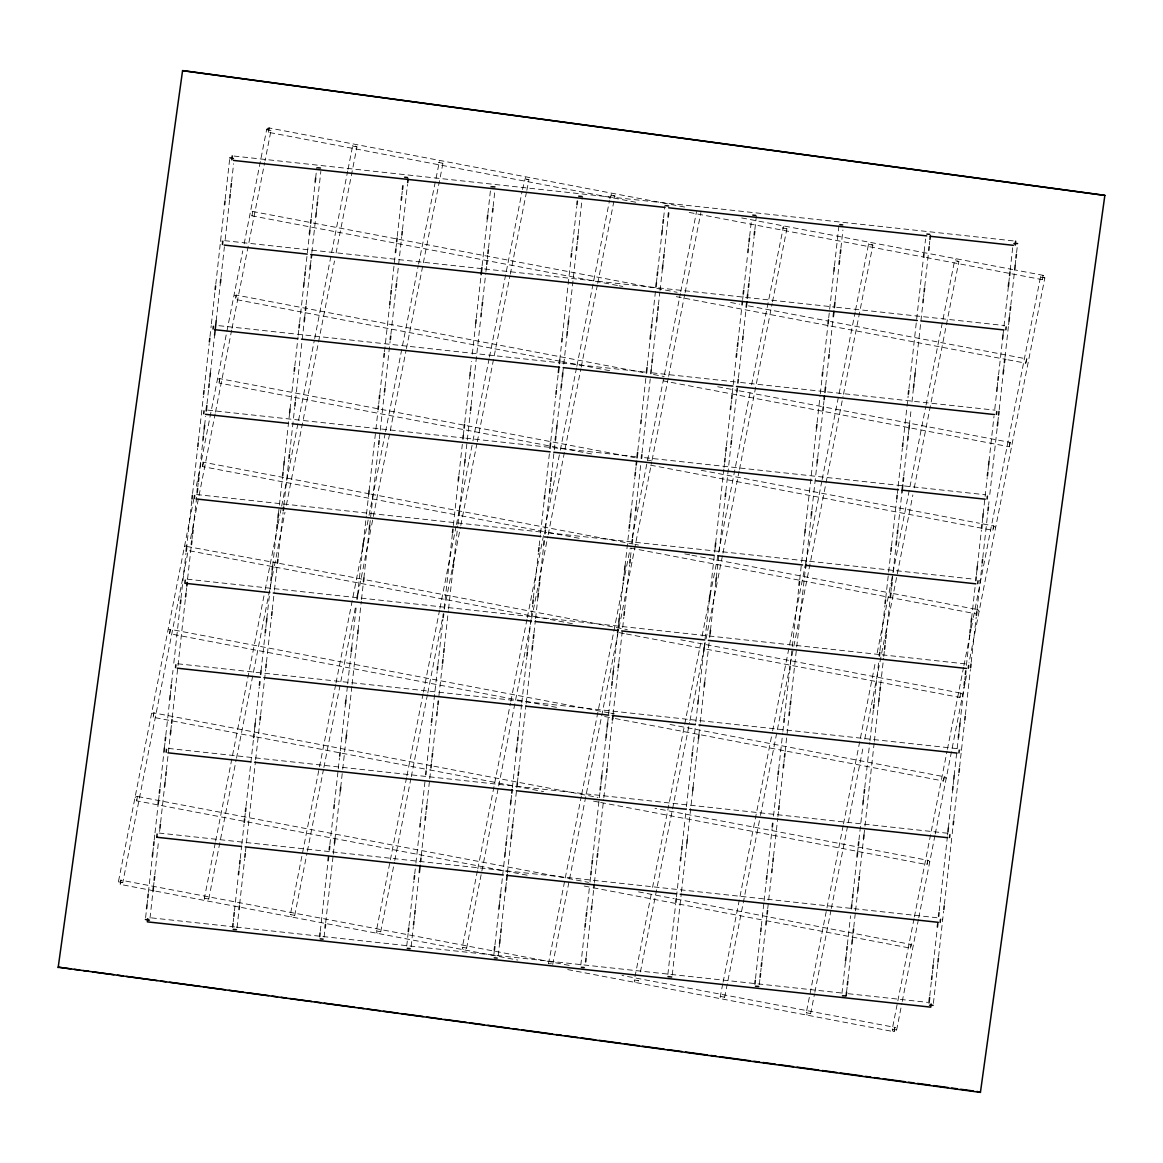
<?xml version="1.0" encoding="UTF-8"?>
<svg xmlns="http://www.w3.org/2000/svg" width="1163" height="1163" viewBox="0 0 1163 1163"><rect width="100%" height="100%" fill="white"/><g stroke="black" fill="none" stroke-linecap="round" stroke-linejoin="round"><path stroke-width="0.75" stroke-dasharray="5 3.75" d="M145.608 917.636L146.596 908.608M147.003 905.003L147.803 897.778M148.399 892.37L152.397 856.273M152.804 852.668L153.603 845.443M154.199 840.02L154.795 834.612M154.999 832.81L158.197 803.938M158.604 800.318L159.404 793.108M160 787.685L163.998 751.589M164.405 747.983L165.204 740.758M165.8 735.35L169.798 699.254M170.205 695.648L171.005 688.423M171.601 683.001L172.996 670.368M173.796 663.157L180.192 605.4M180.992 598.175L185.993 553.065M191.793 500.715L186.676 546.61M192.593 493.505L197.594 448.38M198.393 441.155L203.394 396.045M204.194 388.82L209.195 343.696M209.994 336.485L211.201 325.655M211.39 323.852L214.995 291.361M215.795 284.135L224.386 206.534M225.186 199.309L229.794 157.805M150.012 918.116L153.007 891.047M153.414 887.427L154.214 880.217M154.81 874.794L158.619 840.515M159.607 831.487L160.014 827.867M160.61 822.459L164.608 786.362M165.015 782.757L165.815 775.532M166.411 770.124L170.409 734.027M170.816 730.408L171.615 723.197M172.211 717.775L177.808 667.242M178.012 665.44L185.615 596.852M186.211 591.444L186.603 587.838M187.606 578.811L191.415 544.517M192.011 539.109L192.404 535.489M193.203 528.278L197.216 492.182M197.812 486.759L198.204 483.154M199.004 475.929L203.002 439.832M203.612 434.424L204.208 429.002M204.615 425.396L205.604 416.369M207.014 403.735L208.802 387.497M209.413 382.075L210.009 376.667M210.401 373.061L214.603 335.162M216.202 320.712L220.403 282.813M221.014 277.405L224.401 246.716M225.2 239.505L229.605 199.789M230.405 192.578L230.812 188.958M231.611 181.748L233.603 163.692M233.24 921.692L233.647 918.087M234.446 910.862L238.241 876.582M239.04 869.357L239.447 865.752M240.247 858.527L241.642 845.894M241.846 844.091L244.041 824.233M244.841 817.022L245.248 813.402M246.047 806.192L253.636 737.604M254.246 732.196L254.842 726.773M255.249 723.168L259.247 687.071M261.035 670.818L265.048 634.722M265.847 627.511L266.443 622.089M266.836 618.483L269.845 591.415M270.034 589.612L270.834 582.387M271.648 575.162L272.244 569.754M272.636 566.148L276.634 530.052M277.434 522.827L278.044 517.419M278.437 513.799L282.435 477.702M283.234 470.492L283.845 465.069M284.237 461.464L289.645 412.734M290.038 409.129L294.035 373.032M294.835 365.807L298.033 336.936M298.237 335.133L299.036 327.908M299.632 322.5L303.63 286.403M304.037 282.783L304.837 275.573M305.433 270.15L309.431 234.054M309.838 230.448L310.637 223.223M311.233 217.815L315.231 181.719M315.638 178.113L316.83 167.283M237.063 927.594L238.851 911.341M239.651 904.131L244.652 859.006M245.451 851.781L255.453 761.547M255.656 759.744L259.858 721.845M260.657 714.62L265.658 669.495M266.458 662.285L271.459 617.16M272.258 609.935L274.25 591.894M274.453 590.092L277.259 564.825M278.059 557.6L283.06 512.476M283.859 505.265L288.846 460.141M289.66 452.916L294.646 407.806M295.446 400.581L304.255 321.162M304.648 317.557L305.447 310.347M306.058 304.924L310.056 268.827M310.448 265.222L311.248 257.997M311.844 252.589L315.856 216.492M316.249 212.873L317.048 205.662M317.644 200.24L320.843 171.368M320.29 931.17L327.893 862.583M329.885 844.542L333.694 810.248M334.493 803.022L338.084 770.546M338.288 768.743L339.48 757.913M340.279 750.687L345.484 703.76M345.891 700.155L347.49 685.719M347.679 683.917L351.284 651.425M351.691 647.82L356.489 604.498M357.477 595.471L362.885 546.741M363.278 543.136L366.287 516.067M366.49 514.25L368.686 494.406M369.078 490.786L375.678 431.24M375.882 429.423L377.888 411.382M378.687 404.157L379.08 400.552M379.879 393.327L383.688 359.047M384.488 351.822L389.474 306.698M390.274 299.487L390.681 295.867M391.48 288.657L395.275 254.363M396.074 247.138L396.481 243.532M397.281 236.307L401.075 202.013M401.875 194.803L402.282 191.197M324.099 937.073L324.899 929.848M325.698 922.622L333.098 855.852M333.301 854.049L334.508 843.219M334.9 839.599L340.294 790.869M340.701 787.264L342.504 771.025M342.707 769.223L346.094 738.534M346.501 734.929L351.895 686.199M352.098 684.396L357.695 633.85M358.102 630.244L361.3 601.373M361.504 599.57L363.496 581.515M363.903 577.909L369.296 529.18M369.703 525.56L378.498 446.156M379.298 438.931L384.299 393.806M385.098 386.596L390.099 341.471M390.899 334.246L395.9 289.136M396.699 281.911L401.7 236.787M402.5 229.576L407.486 184.452M406.73 946.057L408.126 933.424M408.925 926.213L413.926 881.089M414.726 873.864L415.729 864.85M415.932 863.033L419.727 828.754M420.526 821.529L425.135 780.01M426.327 769.194L431.328 724.069M432.127 716.844L437.128 671.72M437.928 664.509L442.929 619.385M444.135 608.554L452.523 532.756M453.323 525.531L458.324 480.421M458.92 474.998L462.322 444.324M463.325 435.296L464.124 428.071M464.72 422.663L469.925 375.736M470.521 370.314L471.524 361.3M472.323 354.075L475.725 323.401M476.321 317.979L480.93 276.474M482.122 265.644L487.326 218.717M487.922 213.294L490.917 186.225M411.15 946.537L413.345 926.693M414.144 919.468L414.551 915.863M415.351 908.637L419.145 874.343M421.151 856.302L424.946 822.008M425.745 814.783L426.138 811.178M426.937 803.953L429.54 780.504M429.743 778.687L430.746 769.673M431.546 762.448L431.938 758.843M432.738 751.618L436.547 717.324M437.346 710.113L437.739 706.493M438.945 695.663L442.347 664.989M443.147 657.764L443.539 654.158M444.339 646.933L448.337 610.837M448.54 609.034L453.134 567.529M453.744 562.107L457.742 526.01M457.946 524.208L458.934 515.194M459.545 509.772L464.735 462.845M465.345 457.437L470.346 412.313M471.146 405.087L480.741 318.458M481.54 311.248L481.933 307.628M482.732 300.417L485.741 273.334M485.93 271.531L486.541 266.123M487.341 258.898L487.733 255.293M488.533 248.068L492.342 213.774M493.141 206.563L494.74 192.128M493.781 955.535L494.377 950.127M494.973 944.705L498.971 908.608M499.378 905.003L500.177 897.778M500.773 892.37L504.771 856.273M505.178 852.668L505.978 845.443M506.574 840.02L510.572 803.924M510.979 800.318L511.778 793.108M512.374 787.685L516.372 751.589M516.779 747.983L517.579 740.758M518.175 735.35L521.576 704.662M521.78 702.859L526.766 657.735M527.566 650.524L532.567 605.4M533.366 598.175L538.367 553.065M539.167 545.84L540.373 535.009M540.577 533.206L544.168 500.715M544.967 493.505L549.372 453.788M550.768 441.155L555.769 396.045M556.568 388.82L558.167 374.384M559.766 359.949L561.569 343.696M562.369 336.485L570.96 258.869M571.774 251.659L576.761 206.534M498.186 956.015L499.596 943.382M499.988 939.777L500.788 932.552M501.384 927.144L505.382 891.047M505.789 887.427L506.588 880.217M507.388 872.991L511.182 838.697M511.589 835.092L512.389 827.867M512.985 822.459L516.983 786.362M517.39 782.757L518.189 775.532M518.785 770.124L525.981 705.141M526.185 703.339L532.189 649.201M532.785 643.779L533.192 640.173M533.991 632.948L535.387 620.315M535.591 618.512L537.989 596.852M538.585 591.444L538.978 587.838M539.792 580.613L543.79 544.517M545.578 528.278L549.59 492.182M550.186 486.759L550.579 483.154M551.378 475.929L555.376 439.832M555.987 434.424L556.583 429.002M556.99 425.396L561.177 387.497M561.787 382.075L562.383 376.667M562.776 373.061L563.575 365.836M563.779 364.034L566.977 335.162M567.588 329.74L568.184 324.332M568.576 320.712L576.179 252.138M576.979 244.913L577.386 241.308M578.185 234.083L582.387 196.184M580.817 965.014L584.815 928.917M585.614 921.692L586.021 918.087M586.821 910.862L589.815 883.793M590.019 881.99L590.615 876.568M591.415 869.357L591.822 865.752M592.621 858.527L600.224 789.939M600.82 784.531L601.416 779.108M601.823 775.503L606.01 737.604M606.621 732.196L607.217 726.773M607.624 723.168L611.622 687.071M612.421 679.846L613.017 674.438M613.41 670.818L617.422 634.722M618.222 627.511L618.818 622.089M619.21 618.483L623.208 582.387M624.022 575.162L624.618 569.754M625.011 566.148L629.009 530.052M629.808 522.827L630.419 517.419M630.811 513.799L634.809 477.702M635.609 470.492L636.016 466.872M637.818 450.633L640.609 425.367M641.409 418.142L646.017 376.638M647.21 365.807L650.219 338.738M650.611 335.133L651.411 327.908M652.007 322.485L656.005 286.389M656.412 282.783L657.211 275.573M657.807 270.15L661.805 234.054M662.212 230.448L663.012 223.223M663.608 217.815L665.003 205.182M586.239 956.466L591.226 911.341M592.04 904.131L593.639 889.695M594.438 882.47L597.026 859.006M597.826 851.781L603.626 799.446M603.83 797.644L606.432 774.18M607.231 766.955L612.232 721.845M613.032 714.62L618.033 669.495M618.832 662.285L623.833 617.16M624.633 609.935L629.634 564.825M630.433 557.6L631.422 548.573M632.628 537.742L635.434 512.476M636.234 505.265L640.828 463.746M642.034 452.916L650.233 378.92M651.222 369.892L652.021 362.682M652.632 357.259L656.63 321.162M657.022 317.557L657.822 310.332M658.432 304.924L659.828 292.291M660.032 290.488L662.43 268.827M662.823 265.222L663.622 257.997M664.218 252.589L668.231 216.492M667.867 974.492L675.659 904.102M676.459 896.877L680.268 862.583M681.067 855.372L681.46 851.752M682.259 844.542L686.257 808.445M686.461 806.642L691.854 757.913M692.654 750.687L695.663 723.619M695.867 721.816L697.858 703.76M698.265 700.155L703.659 651.425M704.066 647.806L709.459 599.076M709.866 595.471L714.46 553.966M714.664 552.163L715.26 546.741M715.652 543.136L723.851 469.14M724.055 467.337L724.462 463.717M725.261 456.507L725.654 452.887M726.453 445.676L730.262 411.382M731.062 404.157L731.454 400.552M732.254 393.327L736.063 359.047M736.862 351.822L737.255 348.217M738.054 340.992L741.849 306.698M742.648 299.487L743.055 295.867M743.855 288.657L747.649 254.363M748.449 247.138L748.856 243.532M749.655 236.307L751.458 220.069M672.272 974.972L681.271 893.751M681.474 891.948L686.882 843.219M687.275 839.599L692.668 790.869M693.075 787.264L698.469 738.534M698.876 734.929L700.068 724.098M700.271 722.296L704.269 686.199M704.676 682.579L709.474 639.272M709.677 637.469L710.07 633.85M710.477 630.244L715.87 581.515M716.277 577.909L725.072 498.491M725.872 491.28L730.873 446.156M731.672 438.931L736.673 393.806M738.476 377.568L742.474 341.471M743.273 334.246L746.065 308.98M747.664 294.544L748.274 289.136M749.074 281.911L754.075 236.787M754.874 229.576L756.473 215.14M755.514 978.548L760.5 933.424M761.3 926.213L763.902 902.75M764.106 900.947L766.301 881.089M767.1 873.864L772.101 828.754M773.511 816.106L777.902 776.404M778.701 769.194L782.699 733.097M782.903 731.28L783.702 724.069M784.502 716.844L789.503 671.72M790.302 664.509L792.105 648.271M792.308 646.454L799.097 585.091M799.708 579.683L804.898 532.756M805.508 527.333L816.499 428.071M817.095 422.663L820.104 395.594M820.293 393.777L822.299 375.736M822.895 370.314L828.1 323.401M828.696 317.979L833.9 271.052M834.496 265.644L839.105 224.125M759.323 984.436L759.919 979.028M760.718 971.803L761.125 968.198M761.925 960.987L765.719 926.693M766.519 919.468L766.926 915.863M767.725 908.637L771.52 874.343M772.319 867.133L772.726 863.513M773.526 856.302L777.713 818.403M777.916 816.6L778.512 811.178M779.312 803.953L783.121 769.673M783.92 762.448L784.313 758.843M785.112 751.618L788.921 717.324M789.721 710.113L790.113 706.493M790.913 699.283L796.51 648.75M796.713 646.933L805.523 567.529M806.119 562.107L811.309 515.18M811.919 509.772L817.109 462.845M817.72 457.437L822.721 412.313M823.52 405.087L823.913 401.482M825.715 385.244L828.507 359.978M829.306 352.752L833.115 318.458M835.107 300.417L838.916 266.123M839.715 258.898L840.108 255.293M840.907 248.068L842.913 230.027M841.954 993.435L845.545 960.943M845.952 957.338L846.751 950.127M847.347 944.705L850.546 915.833M851.752 905.003L852.552 897.778M853.148 892.37L857.146 856.273M857.553 852.653L858.352 845.443M858.948 840.02L862.946 803.924M863.353 800.318L864.153 793.108M864.749 787.685L869.75 742.561M869.953 740.758L873.34 710.084M874.154 702.859L878.748 661.354M879.94 650.524L884.941 605.4M885.741 598.175L890.742 553.065M891.541 545.84L896.542 500.715M897.342 493.505L897.938 488.082M898.141 486.279L902.343 448.38M903.142 441.155L908.143 396.045M908.943 388.82L923.349 258.869M924.149 251.659L925.544 239.026M846.562 992.112L847.362 984.887M847.958 979.479L851.97 943.382M852.363 939.777L853.162 932.552M853.758 927.144L855.357 912.693M855.561 910.891L857.756 891.047M858.163 887.427L858.963 880.217M859.559 874.794L863.557 838.697M863.964 835.092L864.763 827.867M864.967 826.064L874.154 743.041M874.358 741.238L878.763 701.536M879.359 696.114L879.766 692.508M880.565 685.298L883.56 658.214M883.764 656.412L884.563 649.201M885.159 643.779L885.566 640.173M886.366 632.948L890.364 596.852M890.96 591.444L891.352 587.838M892.166 580.613L896.164 544.517M896.76 539.094L897.153 535.489M897.952 528.278L901.965 492.182M903.753 475.929L907.751 439.832M908.361 434.424L908.957 429.002M909.364 425.396L911.152 409.158M911.952 401.933L913.551 387.497M914.162 382.075L914.758 376.667M915.15 373.061L922.753 304.473M923.553 297.248L923.96 293.643M924.759 286.418L928.554 252.138M929.353 244.913L929.76 241.308M929.789 995.688L931.389 981.252M932.188 974.042L932.595 970.422M933.395 963.211L937.189 928.917M939.195 910.862L947.394 836.866M947.598 835.063L947.99 831.458M948.397 827.838L952.599 789.939M953.195 784.531L953.791 779.108M954.198 775.503L956.989 750.237M957.193 748.434L958.385 737.604M958.995 732.181L959.591 726.773M959.998 723.168L963.996 687.071M964.796 679.846L965.188 676.241M966.395 665.41L969.797 634.722M970.596 627.511L971.192 622.089M971.585 618.483L975.19 585.992M976.397 575.162L976.993 569.754M977.385 566.148L981.383 530.052M982.183 522.827L982.793 517.419M983.186 513.799L987.183 477.702M987.983 470.492L988.594 465.069M988.986 461.464L993.987 416.339M994.787 409.129L996.793 391.073M997.185 387.468L997.985 380.243M998.581 374.835L1002.593 338.738M1002.986 335.133L1003.785 327.908M1003.989 326.105L1008.379 286.389M1008.786 282.783L1009.586 275.573M1010.182 270.15L1012.784 246.687M933.409 1003.393L937.814 963.691M938.614 956.466L943.6 911.341M944.414 904.131L952.003 835.543M952.206 833.74L953.006 826.515M953.805 819.304L958.806 774.18M959.606 766.955L964.607 721.845M965.406 714.62L970.407 669.495M971.207 662.285L976.208 617.16M977.007 609.935L982.008 564.825M982.808 557.6L987.809 512.476M988.608 505.265L989.001 501.646M989.8 494.435L997.403 425.847M997.796 422.242L998.595 415.017M999.206 409.609L1003.204 373.512M1003.596 369.892L1004.396 362.682M1005.006 357.259L1008.394 326.585M1008.597 324.782L1009.004 321.162M1009.397 317.557L1010.196 310.332M1010.807 304.924L1014.805 268.827M1015.197 265.222L1015.997 257.997M1016.593 252.589L1017.203 247.167M527.144 875.187L136.638 800.842L136.914 799.068L137.467 796.481L588.58 882.368M254.741 736.615L153.109 717.266L153.938 712.919L432.098 765.865M556.51 707.366L169.58 633.704L170.089 630.709L170.409 629.343L609.049 712.861M170.409 629.343L169.624 633.588M617.451 285.458L251.92 215.809L252.749 211.506L311.597 222.714M635.71 202.231L268.391 132.306L268.537 129.558L269.205 127.974L688.234 207.741M600.66 802.47L926.969 864.603L927.522 862.016L927.798 860.3L654.987 808.3M615.358 718.574L943.44 781.027L943.993 778.44L944.269 776.739L667.882 724.055M706.711 649.259L959.911 697.466L960.725 693.104L680.791 639.81M960.725 693.104L959.911 697.466M893.402 593.581L977.196 609.543L977.036 610.72M650.495 465.156L992.853 530.328L993.667 525.967L981.194 523.597M154.068 890.829L120.182 884.389L120.952 880.173L572.123 965.93M269.205 127.974L268.391 132.306M186.792 546.45L277.812 563.096M187.737 552.934L122.769 882.644L120.24 882.673L118.408 881.816L194.265 496.848M196.373 486.163L197.783 479.025M198.132 477.252L242.747 250.903M244.143 243.779L266.632 129.704L267.941 129.486L270.994 130.547L265.019 160.843M137.03 798.458L137.467 796.481M153.501 714.882L153.938 712.919M202.914 464.182L203.336 462.22L369.165 493.781M219.385 380.621L219.807 378.644L635.274 457.742M137.074 798.865L136.638 800.842M153.545 715.303L153.153 717.149M202.958 464.604L202.522 466.567L459.283 515.456M219.414 381.042L218.993 383.005L593.435 454.297M190.558 538.673L191.953 531.549M192.302 529.761L215.14 413.912M215.489 412.138L231.655 330.147M232.004 328.373L264.67 162.616M215.271 842.928L204.383 898.185A2.224 2.152 4.3 0 0 205.342 900.395M215.635 841.154L264.801 591.633M265.149 589.859L277.797 525.691M278.146 523.917L279.905 515.005M280.254 513.217L281.315 507.868M281.664 506.094L314.33 340.337M314.679 338.564L347.693 171.034M348.042 169.246L352.607 146.073L355.733 146.189L356.968 146.916L335.903 253.839M208.744 899.014L204.383 898.185L208.744 899.014L236.147 759.991M236.496 758.218L271.968 578.215M272.316 576.426L274.075 567.515M274.424 565.741L284.964 512.272M286.374 505.135L334.493 260.977M335.685 684.644L290.372 914.554A2.224 2.152 4.3 0 0 291.332 916.764M336.034 682.855L363.438 543.848M363.786 542.06L368.7 517.113M369.049 515.325L385.2 433.348M385.564 431.56L418.229 265.818M418.578 264.03L439.527 161.076M294.733 915.383L290.372 914.554L294.733 915.383L307.032 853.002M307.381 851.229L323.532 769.237M323.881 767.449L355.849 605.269M357.957 594.584L371.302 526.854M371.651 525.065L406.076 350.412M406.425 348.624L442.958 163.285L438.596 162.442L442.958 163.285M406.57 777.654L376.361 930.923A2.224 2.152 4.3 0 0 377.321 933.133M406.919 775.866L423.07 693.889M423.419 692.101L439.585 610.124M439.934 608.336L456.085 526.359M456.434 524.571L458.905 512.098M459.254 510.31L472.6 442.594M472.948 440.806L489.1 358.829M489.463 357.041L522.114 191.299M522.478 189.511L525.516 177.445M380.723 931.752L376.361 930.923L380.723 931.752L394.417 862.248M394.766 860.46L410.917 778.483M411.28 776.695L427.432 694.718M427.78 692.93L442.187 619.864M444.295 609.165L453.076 564.607M453.425 562.834L460.446 527.188M460.795 525.4L476.961 443.423M477.31 441.635L509.976 275.893M510.324 274.105L526.476 192.128M526.839 190.339L528.932 179.654L524.586 178.811L528.932 179.654M477.441 870.651L462.336 947.293A2.224 2.152 4.3 0 0 463.296 949.502M477.789 868.877L510.455 703.121M510.819 701.347L526.97 619.356M527.319 617.582L543.484 535.591M544.88 528.467L559.985 451.826M560.333 450.052L576.499 368.06M576.848 366.287L609.514 200.53M609.863 198.757L611.491 193.814M466.697 948.121L462.336 947.293L466.596 948.252L498.316 787.714M498.665 785.941L531.331 620.184M531.68 618.411L537.655 588.115M539.051 580.977L547.831 536.419M548.195 534.646L580.86 368.889M581.209 367.115L597.36 285.124M597.709 283.35L614.922 196.024L610.56 195.18L614.922 196.024M548.398 963.822L581.34 796.132M581.689 794.344L623.484 582.256M624.894 575.133L626.305 568.009M626.653 566.221L630.172 548.398M632.265 537.713L680.384 293.541M680.748 291.753L696.55 211.55M552.687 964.49L569.201 880.725M569.55 878.937L618.716 629.43M619.065 627.642L620.475 620.519M620.824 618.731L651.731 461.9M652.08 460.112L668.245 378.135M668.594 376.347L684.745 294.37M685.109 292.582L700.911 212.393M651.164 894.478L634.315 980.031A2.224 2.152 4.3 0 0 635.274 982.241M652.574 887.354L700.693 643.183M702.103 636.059L709.823 596.852M710.171 595.063L750.222 391.887M751.618 384.764L783.469 226.552M640.42 971.948L689.601 722.441M689.95 720.653L704.008 649.361M704.356 647.587L717.702 579.857M718.051 578.069L722.616 554.911M722.964 553.123L739.13 471.146M739.479 469.358L772.145 303.616M772.494 301.828L786.886 228.762L782.539 227.933L786.886 228.762M722.746 983.927L720.29 996.4A2.224 2.152 4.3 0 0 721.249 998.61M723.11 982.139L772.276 732.632M772.625 730.844L805.29 565.102M805.639 563.314L821.805 481.337M822.154 479.549L855.168 312.018M855.517 310.245L868.514 244.303L871.043 244.259L872.875 245.131L843.379 394.839M724.651 997.229L720.29 996.4L724.651 997.229L760.122 817.226M760.486 815.437L788.936 671.08M790.331 663.957L793.5 647.907M793.849 646.134L843.015 396.612M843.16 825.628L806.279 1012.769A2.224 2.152 4.3 0 0 807.238 1014.979M843.509 823.855L875.477 661.674M877.222 652.763L888.823 593.944M889.172 592.156L890.931 583.245M891.28 581.471L892.69 574.333M893.039 572.559L925.704 406.803M926.053 405.029L954.605 260.541A2.224 2.152 4.3 0 1 956.233 258.971M810.64 1013.598L806.279 1012.769L810.64 1013.598L814.507 993.987M814.856 992.213L831.007 910.222M831.356 908.448L863.324 746.268M864.734 739.13L882.993 646.454M883.342 644.68L885.101 635.768M885.45 633.98L912.853 494.973M914.249 487.835L958.864 261.501L954.605 260.541L958.864 261.501M914.045 918.639L892.268 1029.139A2.224 2.152 4.3 0 0 893.228 1031.348M914.394 916.851L947.06 751.109M947.409 749.321L963.56 667.344M963.909 665.556L970.945 629.924M971.294 628.136L973.053 619.225M973.402 617.437L1040.492 277.041L1043.007 276.998L1044.839 277.87L968.983 662.823M927.405 862.626L926.969 864.603M927.362 862.205L927.798 860.242A2.224 2.152 4.3 0 1 929.557 861.987M943.876 779.065L943.44 781.027M943.833 778.643L944.269 776.68A2.224 2.152 4.3 0 1 946.028 778.425M993.275 528.365L992.882 530.212M993.231 527.944L993.667 525.967M1009.746 444.789L1009.31 446.766L663.404 380.912M1009.702 444.368L1010.138 442.405L826.486 407.443M896.629 1029.967L892.268 1029.139L896.629 1029.967L901.892 1003.233M902.241 1001.459L918.407 919.468M918.755 917.694L934.907 835.703M935.256 833.929L965.116 682.434M965.464 680.646L966.526 675.296M976.993 610.371L977.196 609.543M120.182 884.389L120.996 880.115L119.338 880.435M567.733 969.593L894.042 1031.712L894.245 1030.84L894.856 1027.38L622.045 975.437M251.92 215.867L252.749 211.579L251.092 211.899M559.985 361.213L235.464 299.443L236.278 295.082L644.607 372.814M1011.941 273.857L1042.252 279.629L1042.935 278.015L1043.08 275.326L1014.543 269.86M1007.958 359.803L1025.781 363.19L1026.609 358.902L830.469 321.497M766.068 920.674L910.498 948.165L911.24 944.487L675.95 898.999M270.994 130.547L266.632 129.704M356.968 146.916L352.607 146.073A2.224 2.152 4.3 0 1 354.337 144.372M118.408 881.816L122.769 882.644M872.875 245.131L868.514 244.303A2.224 2.152 4.3 0 1 870.244 242.587M1044.839 277.87L1040.565 277.201A2.224 2.152 4.3 0 1 1042.222 275.34M548.325 963.662L551.451 963.778M234.621 295.46L236.293 295.14L235.464 299.443M218.15 379.036L219.822 378.702L218.993 383.005M168.751 629.735L170.409 629.401M152.28 713.297L153.938 712.977M234.039 156.06L1013.816 240.945M224.663 240.668L482.79 268.755M484.593 268.958L834.772 307.076M836.575 307.265L1004.454 325.538M218.906 325.684L560.057 362.812M561.86 363.016L644.898 372.058M652.109 372.843L738.752 382.264M740.555 382.467L995.077 410.176M207.712 410.117L464.037 438.015M465.84 438.204L635.521 456.681M644.535 457.655L902.662 485.756M904.465 485.96L985.701 494.798M196.532 494.537L546.712 532.654M548.514 532.858L974.521 579.232M187.156 579.174L880.304 654.624M882.106 654.813L966.947 664.058M177.779 663.797L957.571 748.681M168.402 748.42L948.194 833.304M159.026 833.042L330.51 851.709M332.313 851.912L852.174 908.492M853.976 908.696L937 917.738M151.452 917.869L234.49 926.911M236.293 927.1L321.133 936.346M322.936 936.535L756.154 983.694M757.956 983.883L840.994 992.926M848.205 993.711L927.623 1002.361M741.718 217.932L1012.755 269.525M689.208 212.422L924.57 257.227M926.359 257.561L1010.153 273.523M313.37 223.049L397.179 239.011M398.967 239.345L677.128 292.306M730.611 302.482L739.537 304.183M748.449 305.884L828.681 321.162M619.239 285.793L622.801 286.476M676.299 296.667L1006.169 359.454M653.519 374.515L664.218 376.55M717.716 386.741L737.327 390.463M739.116 390.812L824.698 407.108M561.758 361.562L609.906 370.721M647.747 460.112L651.324 460.795M701.245 470.303L979.406 523.263M370.953 494.13L633.065 544.022M634.853 544.357L638.414 545.04M684.774 553.864L690.124 554.882M691.912 555.231L891.614 593.246M461.071 515.791L546.654 532.087M548.442 532.421L580.526 538.542M630.462 548.035L976.382 613.89M279.6 563.43L365.182 579.726M366.97 580.061L627.293 629.634M189.613 550.811L273.421 566.774M275.209 567.108L572.981 623.804M619.341 632.628L624.691 633.646M626.464 633.98L704.923 648.925M610.822 713.195L614.398 713.878M604.658 716.539L613.57 718.225M433.872 766.213L597.927 797.44M256.529 736.964L340.337 752.912M342.111 753.261L427.708 769.543M429.496 769.891L543.601 791.61M593.537 801.118L598.887 802.136M638.516 891.876L674.177 898.665M584.189 886.046L591.327 887.398M593.115 887.747L764.295 920.326M155.842 891.178L239.651 907.125M241.439 907.46L517.811 960.086M894.042 1031.712L894.856 1027.438A2.224 2.152 4.3 0 1 896.615 1029.124M1042.252 279.629L1043.066 275.297A2.224 2.152 4.3 0 1 1044.839 277.027M1025.781 363.19L1026.609 358.902A2.224 2.152 4.3 0 1 1028.368 360.588M1009.31 446.766L1010.138 442.463A2.224 2.152 4.3 0 1 1011.897 444.15M910.498 948.165L911.327 943.862A2.224 2.152 4.3 0 1 913.086 945.563M202.522 466.567L203.351 462.278A2.224 2.152 4.3 0 0 201.083 463.194M186.88 545.781L186.88 545.84A2.224 2.152 4.3 0 0 184.612 546.77M942.103 918.988A2.224 2.152 4.3 0 1 942.51 919.729M960.856 749.728A2.224 2.152 4.3 0 1 961.263 750.484M979.609 580.482A2.224 2.152 4.3 0 1 980.016 581.224M220.679 241.628A2.224 2.152 4.3 0 1 221.232 240.988M266.952 128.933A2.224 2.152 4.3 0 1 269.22 128.003M135.199 797.469A2.224 2.152 4.3 0 1 137.467 796.539M960.74 693.163A2.224 2.152 4.3 0 1 962.499 694.863M977.211 609.601A2.224 2.152 4.3 0 1 978.97 611.287M993.682 526.025A2.224 2.152 4.3 0 1 995.426 527.726M634.417 979.9L638.676 980.86L634.417 979.9"/><path stroke-width="1.5" d="M58.15 967.616L182.576 70.623L1104.85 195.384L980.424 1092.377L58.179 967.18L70.769 968.881M182.576 70.623L1104.85 195.384M980.424 1092.377L976.862 1091.446M232.237 155.9L231.815 159.84M1015.633 241.177L1015.212 245.117M222.802 241.148L222.438 244.463M147.73 918.668L147.367 921.866L930.763 1007.143L931.127 1003.945M157.107 834.045L156.801 836.851M166.483 749.408L166.178 752.228M175.86 664.785L175.555 667.591M185.237 580.163L184.888 583.259L269.714 592.607M194.614 495.54L194.308 498.346M203.99 410.902L203.685 413.723M213.367 326.28L213.062 329.085M940.504 919.322L940.155 922.419M949.88 834.685L949.575 837.505M959.257 750.062L958.952 752.868M968.634 665.44L968.328 668.245M978.01 580.817L977.705 583.622M987.387 496.179L987.082 499M996.764 411.557L996.458 414.362M1006.14 326.934L1005.835 329.74M146.596 908.608L147.003 905.003M147.803 897.778L148.195 894.173M152.397 856.273L152.804 852.668M153.603 845.443L153.996 841.838M158.197 803.938L158.604 800.318M159.404 793.108L159.796 789.488M163.998 751.589L164.405 747.983M165.204 740.758L165.597 737.153M169.798 699.254L170.205 695.648M171.005 688.423L171.397 684.818M180.396 603.597L180.803 599.992M186.196 551.262L186.603 547.642M191.997 498.912L192.389 495.307M197.797 446.577L198.19 442.972M203.598 394.228L203.99 390.623M209.398 341.893L209.791 338.288M215.199 289.558L215.591 285.938M224.59 204.732L224.997 201.112M153.007 891.047L153.414 887.427M154.214 880.217L154.621 876.611M160.014 827.867L160.407 824.262M164.608 786.362L165.015 782.757M165.815 775.532L166.207 771.927M170.409 734.027L170.816 730.408M171.615 723.197L172.008 719.592M185.615 596.852L186.007 593.246M186.807 586.021L187.214 582.416M191.415 544.517L191.808 540.911M192.607 533.686L193.014 530.081M197.216 492.182L197.608 488.562M198.408 481.351L198.815 477.731M203.002 439.832L203.409 436.227M204.208 429.002L204.615 425.396M206.214 410.961L206.81 405.538M208.802 387.497L209.209 383.892M210.009 376.667L210.401 373.061M214.603 335.162L216.202 320.712M220.403 282.813L220.81 279.207M229.809 197.986L230.201 194.381M231.001 187.156L231.408 183.55M232.644 927.115L233.051 923.495M233.85 916.284L234.243 912.679M238.444 874.765L238.851 871.16M239.651 863.935L240.043 860.329M244.245 822.43L244.637 818.825M245.437 811.6L245.844 807.994M253.636 737.604L254.043 733.998M254.842 726.773L255.249 723.168M259.436 685.269L259.843 681.649M260.643 674.438L261.035 670.818M265.237 632.919L265.644 629.314M266.443 622.089L266.836 618.483M271.037 580.584L271.444 576.979M272.244 569.754L272.636 566.148M276.838 528.249L277.245 524.629M278.044 517.419L278.437 513.799M282.638 475.9L283.045 472.294M283.845 465.069L284.237 461.464M289.645 412.734L290.038 409.129M294.239 371.23L294.632 367.61M299.036 327.908L299.443 324.303M303.63 286.403L304.037 282.783M304.837 275.573L305.244 271.953M309.431 234.054L309.838 230.448M310.637 223.223L311.03 219.618M315.231 181.719L315.638 178.113M239.055 909.539L239.462 905.933M244.855 857.204L245.262 853.598M260.061 720.042L260.454 716.423M265.862 667.693L266.254 664.088M271.648 615.358L272.055 611.753M277.448 563.008L277.855 559.403M283.249 510.673L283.656 507.068M289.049 458.338L289.456 454.733M294.85 405.989L295.257 402.383M304.255 321.162L304.648 317.557M305.447 310.347L305.854 306.727M310.056 268.827L310.448 265.222M311.248 257.997L311.655 254.392M315.856 216.492L316.249 212.873M317.048 205.662L317.455 202.057M319.694 936.593L320.087 932.973M328.082 860.78L328.489 857.175M329.289 849.949L329.681 846.344M333.883 808.445L334.29 804.84M339.683 756.11L340.09 752.49M345.484 703.76L345.891 700.155M351.284 651.425L351.691 647.82M357.085 599.076L357.477 595.471M362.885 546.741L363.278 543.136M368.686 494.406L369.078 490.786M378.077 409.58L378.484 405.96M379.283 398.749L379.676 395.144M383.877 357.23L384.284 353.625M389.678 304.895L390.085 301.29M390.884 294.065L391.277 290.459M395.478 252.56L395.885 248.94M396.685 241.73L397.077 238.11M401.279 200.21L401.686 196.605M402.485 189.38L402.878 185.775M325.102 928.045L325.495 924.44M334.508 843.219L334.9 839.599M340.294 790.869L340.701 787.264M346.094 738.534L346.501 734.929M357.695 633.85L358.102 630.244M363.496 581.515L363.903 577.909M369.296 529.18L369.703 525.56M378.702 444.353L379.094 440.733M384.502 392.004L384.895 388.398M390.288 339.669L390.695 336.063M396.089 287.334L396.496 283.714M401.889 234.984L402.296 231.379M407.69 182.649L408.097 179.044M408.329 931.621L408.736 928.016M414.13 879.286L414.537 875.666M419.93 826.937L420.337 823.331M425.731 774.602L426.123 770.996M431.531 722.267L431.924 718.647M437.332 669.917L437.724 666.312M443.132 617.582L443.525 613.977M452.523 532.756L452.93 529.15M458.324 480.421L458.731 476.801M462.932 438.902L463.325 435.296M464.124 428.071L464.531 424.466M469.925 375.736L470.332 372.131M475.725 323.401L476.118 319.781M481.119 274.672L481.918 267.446M487.326 218.717L487.719 215.111M413.548 924.89L413.941 921.27M414.74 914.06L415.147 910.44M419.349 872.541L420.148 865.33M420.541 861.71L420.948 858.105M425.149 820.206L425.542 816.6M426.341 809.375L426.748 805.77M430.95 767.856L431.342 764.251M432.142 757.04L432.549 753.42M436.75 715.521L437.143 711.916M437.942 704.691L438.349 701.085M442.536 663.186L442.943 659.566M443.743 652.356L444.135 648.75M453.134 567.529L453.541 563.924M458.934 515.194L459.341 511.575M464.735 462.845L465.142 459.24M470.535 410.51L470.942 406.905M480.944 316.656L481.337 313.051M482.136 305.825L482.543 302.22M486.745 264.321L487.137 260.701M487.937 253.49L488.344 249.871M492.531 211.971L492.938 208.366M494.377 950.127L494.769 946.508M498.971 908.608L499.378 905.003M500.177 897.778L500.57 894.173M504.771 856.273L505.178 852.668M505.978 845.443L506.37 841.838M510.572 803.924L510.979 800.318M511.778 793.108L512.171 789.488M516.372 751.589L516.779 747.983M517.579 740.758L517.971 737.153M526.97 655.932L527.377 652.327M532.77 603.597L533.177 599.992M538.571 551.247L538.978 547.642M544.371 498.912L544.764 495.307M549.968 448.38L550.564 442.958M555.972 394.228L556.365 390.623M558.371 372.582L558.967 367.159M559.374 363.554L559.766 359.949M561.773 341.893L562.165 338.288M571.164 257.067L571.571 253.461M576.964 204.732L577.371 201.112M499.596 943.382L499.988 939.777M500.788 932.552L501.195 928.946M505.382 891.047L505.789 887.427M506.588 880.217L507.184 874.794M511.182 838.697L511.589 835.092M512.389 827.867L512.781 824.262M516.983 786.362L517.39 782.757M518.189 775.532L518.582 771.927M532.189 649.201L532.581 645.581M533.381 638.371L533.788 634.751M537.989 596.852L538.382 593.246M539.181 586.021L539.588 582.416M543.79 544.517L544.182 540.911M544.982 533.686L545.389 530.081M549.59 492.182L549.983 488.562M550.782 481.351L551.189 477.731M555.376 439.832L555.783 436.227M556.583 429.002L556.99 425.396M561.177 387.497L561.584 383.892M562.383 376.667L562.776 373.061M566.977 335.162L567.384 331.542M568.184 324.332L568.576 320.712M576.383 250.336L576.775 246.716M577.575 239.505L577.982 235.885M585.018 927.115L585.425 923.495M586.225 916.284L586.617 912.664M590.819 874.765L591.226 871.16M592.025 863.935L592.418 860.329M600.224 789.939L600.617 786.333M601.416 779.108L601.823 775.503M606.01 737.604L606.417 733.998M607.217 726.773L607.624 723.168M611.811 685.269L612.218 681.649M613.017 674.438L613.41 670.818M617.611 632.919L618.018 629.314M618.818 622.089L619.21 618.483M623.412 580.584L623.819 576.979M624.618 569.754L625.011 566.148M629.212 528.249L629.619 524.629M630.419 517.419L630.811 513.799M635.013 475.9L635.42 472.294M636.219 465.069L636.612 461.464M637.019 457.859L637.615 452.436M640.813 423.565L641.22 419.959M646.41 373.032L647.006 367.61M650.219 338.738L650.611 335.133M651.411 327.908L651.818 324.303M656.005 286.389L656.412 282.783M657.211 275.573L657.618 271.953M661.805 234.054L662.212 230.448M663.012 223.223L663.404 219.618M585.629 961.888L586.036 958.268M591.429 909.539L591.836 905.933M593.828 887.878L594.235 884.273M597.23 857.204L597.637 853.598M606.635 772.377L607.028 768.772M612.436 720.042L612.828 716.423M618.236 667.693L618.629 664.088M624.022 615.358L624.429 611.753M629.823 563.008L630.23 559.403M632.032 543.165L632.425 539.559M635.623 510.673L636.03 507.068M641.424 458.338L641.831 454.718M650.829 373.512L651.222 369.892M652.021 362.682L652.428 359.076M656.63 321.162L657.022 317.557M657.822 310.332L658.229 306.727M662.43 268.827L662.823 265.222M663.622 257.997L664.029 254.392M668.231 216.492L668.623 212.873M675.863 902.299L676.255 898.679M680.457 860.78L680.864 857.175M681.663 849.949L682.056 846.344M692.058 756.095L692.465 752.49M697.858 703.76L698.265 700.155M703.659 651.425L704.066 647.806M709.459 599.076L709.866 595.471M715.26 546.741L715.652 543.136M724.651 461.915L725.058 458.309M725.857 451.084L726.25 447.479M730.451 409.58L730.858 405.96M731.658 398.749L732.05 395.144M736.252 357.23L736.659 353.625M737.458 346.4L737.851 342.794M742.052 304.895L742.459 301.29M743.259 294.065L743.651 290.459M747.853 252.56L748.26 248.94M749.059 241.73L749.452 238.11M686.882 843.219L687.275 839.599M692.668 790.869L693.075 787.264M698.469 738.534L698.876 734.929M704.269 686.199L704.676 682.579M710.07 633.85L710.477 630.244M715.87 581.515L716.277 577.909M725.276 496.688L725.668 493.083M731.076 444.353L731.469 440.733M736.877 392.004L737.269 388.398M737.865 382.99L738.272 379.371M742.663 339.669L743.07 336.063M746.268 307.177L746.864 301.769M747.271 298.15L747.664 294.544M748.463 287.334L748.87 283.714M754.264 234.984L754.671 231.379M754.903 983.956L755.31 980.351M760.704 931.621L761.111 928.016M766.504 879.286L766.911 875.666M772.305 826.937L772.712 823.331M778.105 774.602L778.498 770.996M783.906 722.267L784.298 718.647M789.706 669.917L790.099 666.312M799.097 585.091L799.504 581.485M804.898 532.756L805.305 529.15M816.499 428.071L816.906 424.466M822.299 375.736L822.706 372.131M828.1 323.401L828.492 319.781M833.9 271.052L834.293 267.446M760.122 977.225L760.515 973.62M761.314 966.395L761.721 962.79M765.923 924.89L766.315 921.27M767.115 914.06L767.522 910.44M771.723 872.541L772.116 868.935M772.915 861.71L773.322 858.105M778.716 809.375L779.123 805.77M783.324 767.856L783.717 764.251M784.516 757.04L784.923 753.42M789.125 715.521L789.517 711.916M790.317 704.691L790.724 701.085M805.523 567.529L805.915 563.924M811.309 515.18L811.716 511.575M817.109 462.845L817.516 459.24M822.91 410.51L823.317 406.89M824.116 399.679L824.509 396.074M824.916 392.454L825.512 387.046M828.71 358.16L829.117 354.555M833.319 316.656L833.915 311.248M834.307 307.628L834.918 302.22M839.119 264.321L839.512 260.701M840.311 253.49L840.718 249.871M845.545 960.943L845.952 957.338M846.751 950.127L847.144 946.508M851.345 908.608L851.752 905.003M852.552 897.778L852.944 894.173M857.146 856.273L857.553 852.653M858.352 845.443L858.745 841.838M862.946 803.924L863.353 800.318M864.153 793.108L864.545 789.488M873.544 708.267L873.951 704.662M879.344 655.932L879.751 652.327M885.145 603.597L885.552 599.992M890.945 551.247L891.352 547.642M896.746 498.912L897.138 495.307M902.546 446.577L902.939 442.958M908.347 394.228L908.739 390.623M923.538 257.067L923.945 253.461M846.17 995.717L846.562 992.112M847.362 984.887L847.769 981.281M851.97 943.382L852.363 939.777M853.162 932.552L853.569 928.946M857.756 891.047L858.163 887.427M858.963 880.217L859.37 876.597M863.557 838.697L863.964 835.092M878.763 701.536L879.155 697.931M879.955 690.706L880.362 687.1M884.563 649.201L884.956 645.581M885.755 638.371L886.162 634.751M890.364 596.852L890.756 593.246M891.556 586.021L891.963 582.416M896.164 544.517L896.557 540.911M897.356 533.686L897.763 530.081M901.965 492.182L902.764 484.956M903.157 481.351L903.564 477.731M907.751 439.832L908.158 436.227M908.957 429.002L909.364 425.396M913.551 387.497L913.958 383.892M914.758 376.667L915.15 373.061M922.957 302.671L923.349 299.065M924.149 291.84L924.556 288.235M928.757 250.321L929.15 246.716M929.949 239.505L930.356 235.885M928.99 1002.913L929.6 997.505M931.592 979.45L931.999 975.844M932.799 968.619L933.191 965.014M937.393 927.115L937.8 923.495M938.599 916.284L938.992 912.664M947.99 831.458L948.397 827.838M952.599 789.939L952.991 786.333M953.791 779.108L954.198 775.503M958.385 737.604L958.792 733.998M959.591 726.773L959.998 723.168M964.185 685.269L964.592 681.649M965.392 674.438L965.784 670.818M969.986 632.919L970.393 629.314M971.192 622.089L971.585 618.483M975.786 580.584L976.193 576.979M976.993 569.754L977.385 566.148M981.587 528.249L981.994 524.629M982.793 517.419L983.186 513.799M987.387 475.9L987.794 472.294M988.594 465.069L988.986 461.464M996.793 391.073L997.185 387.468M997.985 380.243L998.392 376.638M1002.593 338.738L1002.986 335.133M1008.379 286.389L1008.786 282.783M1009.586 275.573L1009.993 271.953M938.003 961.888L938.41 958.268M943.804 909.539L944.211 905.933M953.209 824.712L953.602 821.107M959.01 772.377L959.402 768.772M964.81 720.028L965.203 716.423M970.611 667.693L971.003 664.088M976.397 615.358L976.804 611.738M982.197 563.008L982.604 559.403M987.998 510.673L988.405 507.068M997.403 425.847L997.796 422.242M998.595 415.017L999.002 411.411M1003.204 373.512L1003.596 369.892M1004.396 362.682L1004.803 359.062M1009.004 321.162L1009.397 317.557M1010.196 310.332L1010.603 306.727M1014.805 268.827L1015.197 265.222M1015.997 257.997L1016.404 254.392M1017.596 243.561L1013.918 243.547M933.104 1005.341L929.528 1005.195M494.958 186.952L491.658 186.705M149.446 920.166L145.404 919.439M236.482 929.644L233.182 929.382M671.705 977.007L667.998 976.615M758.756 986.486L755.441 986.239M845.792 995.964L842.477 995.717M233.414 158.59L229.794 157.805M320.465 168.068L317.572 167.748M407.501 177.546L404.608 177.227M581.587 196.489L578.694 196.184M668.638 205.967L665.745 205.647M755.674 215.446L752.781 215.126M842.724 224.924L839.831 224.604M929.76 234.388L926.867 234.083M323.11 939.181L320.218 938.861M410.161 948.659L407.268 948.339M497.197 958.123L494.304 957.818M584.248 967.601L581.355 967.296M233.559 160.436L664.974 207.407M668.58 207.799L926.707 235.9M930.313 236.293L1013.351 245.32M224.183 245.073L307.221 254.101M310.826 254.508L917.331 320.523M920.936 320.915L1003.974 329.958M214.806 329.696L297.844 338.738M301.45 339.131L559.577 367.232M563.183 367.624L732.864 386.087M736.47 386.479L994.598 414.58M205.429 414.319L288.468 423.361M292.073 423.754L550.201 451.855M553.806 452.247L811.934 480.348M815.539 480.741L898.577 489.768M902.183 490.161L985.221 499.203M196.053 498.942L540.824 536.477M544.429 536.87L714.111 555.347M717.716 555.74L802.557 564.971M806.163 565.363L975.844 583.826M273.32 593.014L531.447 621.1M535.053 621.493L618.091 630.535M621.696 630.928L704.734 639.97M708.34 640.362L966.468 668.463M177.299 668.202L260.338 677.244M263.943 677.636L522.071 705.737M525.676 706.13L608.714 715.158M612.32 715.55L695.358 724.593M698.963 724.985L957.091 753.086M167.923 752.824L250.961 761.867M254.566 762.259L512.694 790.36M516.299 790.753L685.981 809.215M689.586 809.608L947.714 837.709M156.743 837.258L241.584 846.49M245.189 846.882L503.317 874.983M506.923 875.376L676.604 893.853M680.21 894.245L938.337 922.332M74.359 969.375L79.753 970.102M83.358 970.582L88.751 971.309M92.342 971.803L113.916 974.725M117.507 975.205L122.9 975.931M126.505 976.426L157.063 980.554M160.654 981.049L166.047 981.776M169.653 982.255L200.21 986.398M203.801 986.878L225.375 989.8M228.98 990.28L243.358 992.228M246.949 992.708L268.522 995.63M272.127 996.124L277.521 996.851M281.112 997.331L286.505 998.058M290.096 998.552L311.669 1001.474M315.275 1001.954L320.668 1002.68M324.259 1003.175L354.817 1007.303M358.422 1007.798L363.815 1008.525M367.406 1009.004L379.996 1010.705M383.586 1011.199L397.964 1013.147M401.569 1013.627L423.143 1016.549M426.734 1017.029L441.111 1018.977M444.717 1019.471L466.29 1022.379M469.881 1022.873L484.259 1024.821M487.864 1025.301L509.438 1028.223M513.028 1028.703L518.422 1029.429M522.013 1029.924L552.585 1034.052M556.176 1034.547L561.569 1035.274M565.16 1035.753L577.749 1037.454M581.34 1037.948L595.732 1039.896M599.323 1040.376L620.897 1043.298M624.487 1043.778L638.88 1045.726M642.47 1046.22L664.044 1049.128M667.635 1049.622L682.027 1051.57M685.618 1052.05L707.191 1054.972M710.782 1055.452L716.175 1056.193M719.781 1056.673L750.339 1060.801M753.929 1061.296L759.323 1062.023M762.928 1062.502L775.503 1064.218M779.108 1064.697L793.486 1066.645M797.077 1067.125L818.65 1070.047M822.256 1070.527L836.633 1072.475M840.224 1072.969L861.798 1075.877M865.403 1076.371L870.796 1077.098M874.387 1077.592L879.78 1078.319M883.371 1078.799L904.945 1081.721M908.55 1082.201L913.944 1082.942M917.534 1083.422L930.124 1085.123M933.715 1085.617L948.092 1087.55M951.697 1088.045L957.091 1088.772M960.682 1089.266L973.271 1090.967"/></g></svg>
